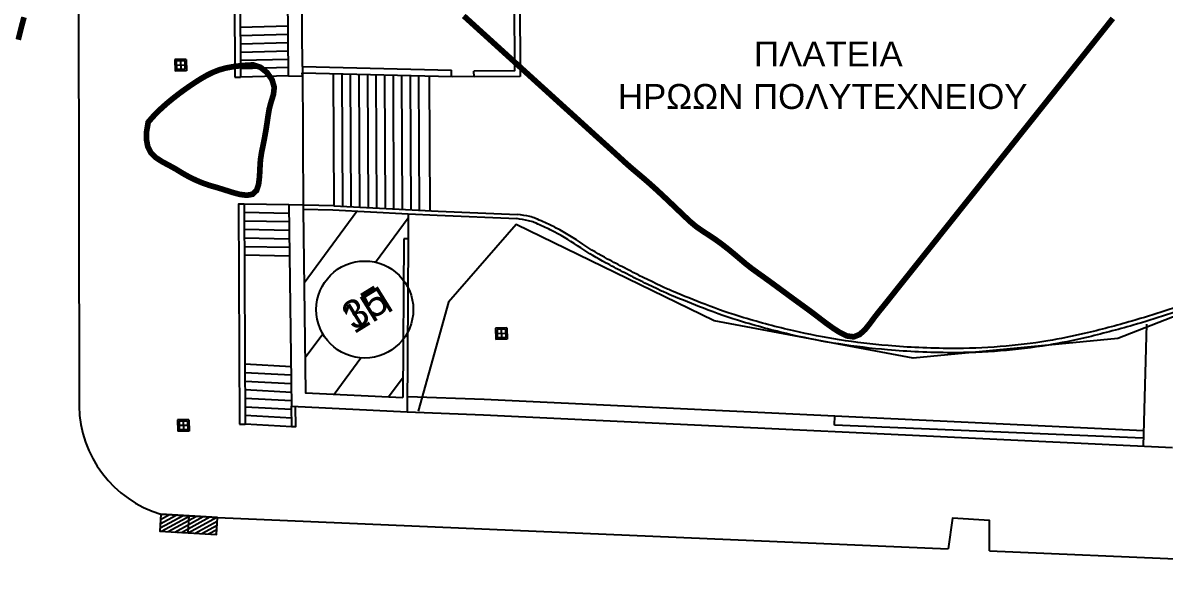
# Model space of a CAD drawing. Header units: millimetres. Extents: x 167 to 1023, y -2 to 136.
# Drawn here: x 796.97 to 817.02, y 18.88 to 28.67 of the extents above; entities that cross this region are included whole.
import ezdxf
from ezdxf.enums import TextEntityAlignment as Align

# ---------------------------------------------------------------- set-up
doc = ezdxf.new("R2010")
doc.units = ezdxf.units.MM
for name, color, linetype in [('CG_DIAF', 252, 'Continuous'), ('CG_FREATIO', 252, 'Continuous'), ('CG_KG', 252, 'KG'), ('CG_KR', 252, 'Continuous'), ('CG_KT', 252, 'Continuous'), ('CG_KTISMATA_TXT', 252, 'Continuous'), ('CG_MD', 252, 'Continuous'), ('CG_SK', 252, 'Continuous'), ('CG_USER', 252, 'Continuous'), ('HATCH DIAKINDYNEYSHS', 112, 'Continuous'), ('ΚΤΗΡΙΑ', 7, 'Continuous')]:
    doc.layers.add(name, color=color, linetype=linetype)
doc.styles.add('ARIAL', font='ARIAL.TTF')
doc.styles.add('KTISMATA', font='win-sim.shx')
doc.linetypes.add('KG', pattern='A,5,-0.5,[114,OrizLt.shx,S=1,R=0,X=0,Y=0.5],-0.5', length=6)

# ---------------------------------------------------------------- blocks, each defined once
blk = doc.blocks.new('FR-FVT')
at = {"layer": 'CG_FREATIO'}
for p, q in [((100047.7297808661, 96581.46544575089), (100049.3297808661, 96581.46544575089)), ((100047.7297808661, 96579.86544575088), (100047.7297808661, 96581.46544575089)), ((100047.9297808661, 96580.06544575088), (100047.9297808661, 96581.26544575088)), ((100047.9297808661, 96581.26544575088), (100049.1297808661, 96581.26544575088)), ((100048.5297808661, 96579.86544575088), (100048.5297808661, 96581.46544575089)), ((100049.1297808661, 96580.06544575088), (100049.1297808661, 96581.26544575088)), ((100049.3297808661, 96579.86544575088), (100049.3297808661, 96581.46544575089)), ((100047.7297808661, 96580.66544575088), (100049.3297808661, 96580.66544575088)), ((100047.7297808661, 96579.86544575088), (100049.3297808661, 96579.86544575088)), ((100047.9297808661, 96580.06544575088), (100049.1297808661, 96580.06544575088))]:
    blk.add_line(p, q, dxfattribs=at)
at = {"layer": 'CG_USER'}
blk.add_point((100048.5297808661, 96580.66544575088), dxfattribs=at)

msp = doc.modelspace()

# ---------------------------------------------------------------- hatches: boundary and pattern name
at = {"layer": 'CG_DIAF'}
h = msp.add_hatch(dxfattribs=at)
h.set_pattern_fill('ANSI31', color=8, scale=0.4999999999999999, angle=523.5825144081392, style=0)
h.set_pattern_definition([(208.5825144081393, (17826.94446765426, 67477.73036231092), (0.02990149323745994, -0.05488306389197069), [])])
h.paths.add_polyline_path([(800.3854934390192, 19.98170464443267), (799.3903107739616, 20.037818649416), (799.3734219103299, 19.73829441619766), (800.3686045753884, 19.68218041121456)])
edge = h.paths.add_edge_path(flags=17)
edge.add_line((799.8710132428596, 19.71023741370611), (799.8879021064904, 20.00976164692422))
at = {"layer": 'HATCH DIAKINDYNEYSHS', "ltscale": 15}
h = msp.add_hatch(dxfattribs=at)
h.set_pattern_fill('ANSI31', color=256, scale=0.25, angle=548.5825144081393, style=0)
h.set_pattern_definition([(233.5825144081393, (17826.94446765426, 67477.73036231092), (0.6387406735722583, -0.4712211947954563), [])])
h.paths.add_polyline_path([(803.6547679320893, 24.14521144684788), (803.6586287470509, 24.87400258994823), (803.7336276946626, 24.87360527850903), (803.735958174705, 25.31352100311499), (802.4153239245925, 25.38239961969286), (801.8889721706009, 25.39215161129589), (801.934765523757, 22.17068321825688), (803.643860809786, 22.08631605443672), (803.6492883120673, 23.11084471772567, -0.5416427639638985), (802.2256128158579, 23.22373415865597, -0.9287660017406625)])

# ---------------------------------------------------------------- linework, layer by layer
at = {"color": 1, "ltscale": 0.1, "const_width": 0.1}
for points in [[(796.9864127299988, 28.7664247404529), (796.9511872761977, 28.63517251830233), (796.9178794854424, 28.50306934111238), (796.8848186812938, 28.37084819142835)], [(804.7130656410791, 28.78953880442729), (804.8151147887165, 28.69691273659753), (804.9171639346469, 28.60428666641239), (805.0192130766827, 28.51166059079939), (805.121262212645, 28.41903450669899), (805.2233113464317, 28.32640841947448), (805.3253604942302, 28.233782351898), (805.4274096637018, 28.14115631486372), (805.5294587444841, 28.04853015298242), (805.6315077038616, 27.95590382042421), (805.7335567252157, 27.86327757504152), (805.8356060076239, 27.77065169683753), (805.9376557288288, 27.67802643584416), (806.0397056373877, 27.58540143839802), (806.1417550843871, 27.49277579171864), (806.2438034059378, 27.40014856196505), (806.3458502829626, 27.30751930039257), (806.4478992323147, 27.21489295370536), (806.5499548912385, 27.12227604478328), (806.6520025744685, 27.02964791717584), (806.7540194176408, 26.93697640968496), (806.8560285606536, 26.84429407112013), (806.9580723412255, 26.75166045395751), (807.0601931581014, 26.65913519667599), (807.162404181021, 26.56673682386911), (807.2645936230647, 26.4743080952591), (807.3666163118687, 26.38164481029837), (807.4683278060256, 26.28854379666556), (807.5700884910275, 26.19551197528192), (807.6735446079956, 26.10486426729237), (807.7786488719885, 26.0165200272608), (807.8836110707898, 25.92793504073522), (807.9872258796777, 25.83741724976078), (808.0895826067454, 25.74515534685399), (808.1909244553735, 25.65156159236328), (808.2914952074616, 25.55704686100982), (808.3915633794832, 25.46196279023722), (808.4914309781325, 25.36658081103444), (808.5914023905525, 25.27116665352371), (808.6919954704308, 25.17635295123107), (808.797097777212, 25.08857404204757), (808.9084614212816, 25.01084908361501), (809.0225177883458, 24.93732349882377), (809.1355335546014, 24.86186783702981), (809.2458667376513, 24.78184143869537), (809.3538864051507, 24.69795849266295), (809.4600430256887, 24.61106898141126), (809.5648358518529, 24.52209669585334), (809.6698599900847, 24.43362341221921), (809.7776322574964, 24.34961213082254), (809.8880741160801, 24.2698795184446), (809.9989925057225, 24.190869809224), (810.1093459316744, 24.1109231714285), (810.219283735014, 24.03033719781517), (810.3290051171298, 23.94949143858382), (810.4387098153684, 23.86875949114749), (810.5486141795645, 23.78833044938339), (810.6589539719926, 23.70817780631653), (810.7695227032918, 23.62808291738513), (810.8782188337445, 23.54706134278278), (810.9847786829569, 23.46502341058788), (811.0922495733848, 23.383431000333), (811.2039248264709, 23.30386126771866), (811.3230244553661, 23.22802797950605), (811.4473251286727, 23.16778865585654), (811.5655504169745, 23.15180473635785), (811.6705026918517, 23.19412075422717), (811.7642130062077, 23.27848857230008), (811.8497222826236, 23.38534520882892), (811.9300712605273, 23.49513100324172), (812.0079615869636, 23.59443796725274), (812.0850529701602, 23.68875959069707), (812.1624652982737, 23.78508388421339), (812.2401491655874, 23.88310256011157), (812.3178249307384, 23.98107067934386), (812.3954129086287, 24.07849101317576), (812.4729455655743, 24.17556614855873), (812.5504566073105, 24.27250640715049), (812.627979408252, 24.36952004212974), (812.7055294973052, 24.46670395257586), (812.7830958573322, 24.56398939272565), (812.8606653132356, 24.66129415063317), (812.9382264835358, 24.75854720746354), (813.0157849518919, 24.85578340391309), (813.0933442195364, 24.95302458824646), (813.1709039586904, 25.05026871454076), (813.2484638414207, 25.14751373683741), (813.3260235559956, 25.24475770979386), (813.4035830239545, 25.34200014386276), (813.4811423422161, 25.43924164401021), (813.5587016120644, 25.5364828418323), (813.636260934084, 25.63372436536262), (813.7138203312006, 25.73096635749373), (813.791379723888, 25.82820832168265), (813.8689391082571, 25.92545023437599), (813.9464984900205, 26.02269213072707), (814.0240578740886, 26.11993404132583), (814.1016172609179, 26.21717596919704), (814.1791766493761, 26.31441790711135), (814.2567360382864, 26.41165984801448), (814.3342954265363, 26.5089017849122), (814.411854813924, 26.60614371615331), (814.4894142009844, 26.70338564551723), (814.5669735882602, 26.80062757624971), (814.6445329757144, 26.89786950793284), (814.7220923631257, 26.99511143941906), (814.7996517504907, 27.09235337065608), (814.8772111378157, 27.18959530175509), (814.9547705251653, 27.2868372328093), (815.0323299125212, 27.38407916392559), (815.1098892998834, 27.48132109515284), (815.1874486872621, 27.57856302639691), (815.2650080746216, 27.67580495768895), (815.3425674619975, 27.77304688892325), (815.4201268493525, 27.87028882016322), (815.4976862367148, 27.96753075139047), (815.575245624078, 28.06477268261771), (815.652805011433, 28.16201461385792), (815.7303643988089, 28.25925654509176), (815.8079237861666, 28.3564984763256), (815.8854831735662, 28.45374040751487), (815.9630425609157, 28.55098233875144), (816.0406019482843, 28.64822426998232), (816.1181613356475, 28.74546620120957)], [(799.167865141324, 26.92188202682466), (799.1411741763732, 26.76374933065942), (799.1374033045649, 26.61994572912242), (799.1608289319756, 26.49306519807503), (799.2157274646179, 26.38570171347867), (799.3039843906245, 26.29899897174771), (799.4159465914518, 26.22710159892237), (799.5384846673724, 26.1620455837173), (799.6584685126172, 26.09586648647216), (799.7711979443329, 26.02630511171508), (799.8872031684787, 25.9618837623397), (800.0058260706937, 25.90399487678671), (800.1258490105793, 25.85366304812662), (800.2460543478874, 25.81191286940877), (800.3668346044888, 25.77763244060991), (800.4975693953093, 25.73776338555233), (800.6374731192263, 25.69244440659592), (800.7757421042097, 25.65489895399007), (800.9013554892572, 25.63863415531129), (801.0032924133438, 25.65715713818388), (801.0714711246537, 25.72275155544769), (801.1081987091202, 25.83156083954343), (801.1245343521377, 25.96832615763076), (801.1317213545608, 26.11754881061499), (801.1410030172337, 26.26373009937895), (801.1613741366864, 26.39461949699937), (801.1873084245781, 26.51889637889751), (801.2123535813098, 26.64530253447053), (801.2354794271996, 26.77335564578782), (801.2559309961434, 26.90210541033109), (801.273947754753, 27.0306176703272), (801.2957431984314, 27.1580552577547), (801.329561948839, 27.28364019433995), (801.3690855620653, 27.40837470484955), (801.3833509108117, 27.53627273648742), (801.3442317339131, 27.66914302614093), (801.2572910510744, 27.79267838929438), (801.141474301865, 27.88616990132952), (801.0157608874315, 27.92889239200865), (800.8932955999735, 27.92293585332929), (800.7711739745355, 27.91162487075933), (800.6500573517769, 27.8960769357456), (800.5311563523628, 27.87359158510155), (800.4156815470287, 27.84146849309757), (800.3044745935276, 27.79802194911456), (800.1971219913867, 27.74501828280852), (800.0929435439239, 27.68495731416276), (799.99125905437, 27.62033886313127), (799.8914618830931, 27.55336444310835), (799.7933869590943, 27.48444481000904), (799.6970332252904, 27.4133255704857), (799.6023998966612, 27.33975122784197), (799.5095214762359, 27.26345464183684), (799.4188676222411, 27.18402509149398), (799.3312010492273, 27.1009551607098), (799.2472899401591, 27.01373562927749), (799.167865141324, 26.92188202682466)]]:
    msp.add_lwpolyline(points, dxfattribs=at)
at = {"layer": 'CG_DIAF', "color": 8}
msp.add_line((799.8710132428596, 19.71023741370611), (799.8879021064904, 20.00976164692422), dxfattribs=at)
msp.add_lwpolyline([(800.3854934390192, 19.98170464443267), (799.3903107739616, 20.037818649416), (799.3734219103299, 19.73829441619766), (800.3686045753884, 19.68218041121456)], close=True, dxfattribs=at)
msp.add_point((799.8794576746577, 19.85999953031471), dxfattribs=at)
at = {"layer": 'CG_KG', "color": 8}
for points in [[(820.6797986945712, 41.24571600055644), (820.6215260504068, 38.1933410565229), (820.7496328215311, 32.74003005262959), (821.0661712587089, 30.89342162965788), (821.045843081868, 24.47725117796215), (820.049160024174, 24.49337980176294), (819.0585287798904, 24.23608087472796), (816.2063403999409, 23.12114782952396), (812.6099125803621, 22.77653219066217), (809.1110218377389, 23.43594220814741), (805.6321872184362, 25.12663043829382), (804.4452442962829, 23.76024597573011), (803.909632945898, 21.84737301043917)], [(801.879800085173, 27.89928261402012), (801.8889721706046, 25.39215161128952)]]:
    msp.add_lwpolyline(points, dxfattribs=at)
at = {"layer": 'CG_KR', "color": 8}
for p, q in [((801.6338444387738, 27.73621653383695), (801.5602257776563, 38.56168276093256)), ((797.9362088989228, 34.82739579865544), (797.9526045951652, 21.93239276378851)), ((805.6876534406356, 31.52012071535084), (805.7045627964135, 27.7240684546238)), ((801.6338444387738, 27.73621653383695), (801.8769265620767, 27.73042480379074)), ((801.8765224869176, 27.78984318934265), (804.5082609793471, 27.72713878851475)), ((801.8769265620767, 27.73042480379074), (801.8765224869176, 27.78984318934265)), ((805.7045627964135, 27.7240684546238), (804.8934955087807, 27.71993242430783)), ((801.6378356643627, 25.4703257001883), (801.6881252885714, 21.93255386715411)), ((802.431059236199, 25.45562923603659), (801.6378356643627, 25.4703257001883)), ((802.431059236199, 25.45562923603659), (804.261333544061, 25.36016998068264)), ((804.261333544061, 25.36016998068264), (805.6597053849491, 25.30181295068125)), ((803.7336276946689, 24.87360527851244), (803.7175165980016, 21.83237572586079)), ((816.7078676607543, 23.37450026216804), (816.6501053645816, 21.23235871230138)), ((801.6881252885714, 21.93255386715411), (803.7175165980016, 21.83237572586079)), ((805.0716679789293, 22.05681868198683), (816.6575195225068, 21.50731619871856)), ((805.0600040295503, 21.78206275736913), (817.1688132770232, 21.20775704323221)), ((811.2264968040336, 21.6009388171273), (811.2342559584749, 21.76453482306299)), ((816.6539465704318, 21.37481161351745), (811.2264968040336, 21.6009388171273)), ((799.3903107739616, 20.037818649416), (800.3854934390192, 19.98170464443267)), ((800.3854934390192, 19.98170464443267), (813.2241827479638, 19.42562073013134)), ((813.950043573438, 19.39418142044694), (825.8625340344406, 18.87821408412053))]:
    msp.add_line(p, q, dxfattribs=at)
for points in [[(803.735958174705, 25.31352100311499), (804.2444405266579, 25.28700074521423), (805.6433319484631, 25.22862203199877)], [(813.950043573438, 19.39418142044694), (813.9539368277574, 19.92503016147786), (813.2995659227772, 19.96708927127604), (813.2241827479638, 19.42562073013134)]]:
    msp.add_lwpolyline(points, dxfattribs=at)
at = {"layer": 'CG_KR', "color": 8, "flags": 128}
msp.add_lwpolyline([(817.6155805972012, 23.80237954203555, -0.01438120549616984), (816.4545503889221, 23.4297352717321, -0.01260148795209219), (815.6134830733163, 23.20904217874538, -0.01684665747808858), (814.9756499931418, 23.08126053149356, -0.02150279987412998), (814.1402197341295, 22.97965128406933, -0.02096815096548237), (813.2777560712284, 22.94850154616954, -0.00976053485755088), (812.7099199380018, 22.96289878757663, -0.01021165747366838), (812.1681467710832, 22.99832269902519, -0.01713390460085232), (811.3166455139572, 23.10097823586186, -0.01799373849452864), (810.5146700555533, 23.25540306993791, -0.01623084612864625), (809.6330187303129, 23.48868593625564, -0.02052342000227807), (808.9510919036893, 23.72391720057651, -0.004762113394699972), (808.3910638147654, 23.94937744797782, -0.01331141699293549), (808.193730847378, 24.03723605117777, -0.002482862745321705), (807.8909983764524, 24.18364701743501, -0.003726168528725326), (807.6905037060251, 24.28370337782955, -0.003164231389838859), (807.5384690106021, 24.36221114500511, -0.001612988720458728), (807.241706864067, 24.51906271911632, -0.02555529949823728), (806.8059087592637, 24.7806165111496, 0.02385005380225457), (806.3399488838668, 25.06243724102289, 0.01570172352333497), (806.2369097215287, 25.11411337946167, 0.006312707767521537), (805.9752637158199, 25.23121984456149, 0.04706623734431337), (805.8716969137631, 25.26486944485502, 0.02377889110091605), (805.6597053849491, 25.30181295068125)], format="xyb", dxfattribs=at)
at = {"layer": 'CG_KR', "color": 8}
msp.add_lwpolyline([(817.6430099544077, 23.73235047505425, -0.01437134690117506), (816.4756947412325, 23.35766358741141, -0.01261134609288649), (815.6294081239448, 23.13558313645119, -0.01685009794675849), (814.9872418762379, 23.00693798955437, -0.02149935879758117), (814.146888961518, 22.90473589011337, -0.02095650603923527), (813.2790019421982, 22.87337004552266, -0.00977217582882202), (812.7066355795605, 22.88786881597336, -0.01022645329912314), (812.1606811898719, 22.92358234018563, -0.01711910592592174), (811.3041073898685, 23.02687512704226, -0.01799417062933867), (810.4980674164735, 23.18208332875967, -0.01623041380540797), (809.6117290806114, 23.41660718656173, -0.02051554567293253), (808.9259284811187, 23.65316263212928, -0.004769984677335165), (808.3618959430487, 23.8802247026055, -0.01331442772428604), (808.1628702637408, 23.96883838759088, -0.002479852148581881), (807.8581720336906, 24.11620231936824, -0.003725561394223663), (807.6565865995244, 24.21680271819302, -0.003164838520241369), (807.5028542972868, 24.29618686112887, -0.001624785457010182), (807.2049039479507, 24.45367544413004, -0.02564055120205945), (806.7679709214954, 24.71603971067672, 0.02413943117268638), (806.3047398377103, 24.99608954390071, 0.0155094608505179), (806.2042544379801, 25.04643658415391, 0.00628230026059264), (805.9510519018222, 25.15978243818101, 0.04709671071331138), (805.8498984360285, 25.19265472912814, 0.02385125939792229), (805.6433319484631, 25.22862203199877)], format="xyb", dxfattribs=at)
msp.add_arc((799.9765117512052, 21.97545191741476), 2.024365151591279, 181.2187988132075, 253.167621276766, dxfattribs=at)
at = {"layer": 'CG_KT', "color": 8}
for p, q in [((801.879800085173, 27.89928261402012), (801.7898262954404, 38.30764143455183)), ((801.879800085173, 27.89928261402012), (804.499044471936, 27.83687590059564)), ((804.496436563094, 27.72742051974767), (804.499044471936, 27.83687590059564)), ((804.8934955087807, 27.71993242430783), (804.496436563094, 27.72742051974767)), ((804.8934955087807, 27.71993242430783), (804.8929855663173, 27.8199311240957)), ((803.735958174705, 25.31352100311499), (803.7336276946689, 24.87360527851244)), ((803.7336276946689, 24.87360527851244), (803.6586287470536, 24.87400258995801))]:
    msp.add_line(p, q, dxfattribs=at)
for points in [[(805.5876544327302, 31.51967527395543), (805.6041186356406, 27.82355754076927), (804.8929855663173, 27.8199311240957)], [(801.8889721706046, 25.39215161128952), (802.4153239247871, 25.38239961959236), (803.735958174705, 25.31352100311499)], [(801.8889721706046, 25.39215161128952), (801.9347655237443, 22.17068321825006), (803.643860809786, 22.08631605443672)], [(803.6586287470536, 24.87400258995801), (803.643860809786, 22.08631605443672)]]:
    msp.add_lwpolyline(points, dxfattribs=at)
at = {"layer": 'CG_MD', "color": 8}
for p, q in [((800.6651235830677, 31.71160934028141), (800.6914743657753, 27.71310107206993)), ((800.7651226793378, 31.71207598469884), (800.791472194338, 27.71376007309316)), ((800.6914743657753, 27.71310107206993), (800.791472194338, 27.71376007309316)), ((800.8546454071084, 25.48483627192756), (800.8735968964002, 21.61872375448995)), ((803.7278156588209, 22.10718280245503), (805.0716679789293, 22.05681868198683)), ((803.7175165980016, 21.83237572586079), (805.0600040295503, 21.78206275736913)), ((800.7735980978359, 21.61823356540428), (800.8735968964002, 21.61872375448995))]:
    msp.add_line(p, q, dxfattribs=at)
at = {"layer": 'CG_MD', "color": 8, "flags": 128}
msp.add_lwpolyline([(800.8546454071084, 25.48483627192756), (800.7546466085414, 25.48434608283212), (800.7735980978359, 21.61823356540428)], dxfattribs=at)
msp.add_lwpolyline([(801.7509186616344, 21.92945415771253), (801.7546238779632, 21.57079843794229), (801.6918261142409, 21.57432313400516), (801.6881252886478, 21.93255386719595)], close=True, dxfattribs=at)
at = {"layer": 'CG_SK', "color": 8}
for p, q in [((801.6279269683155, 28.60636787358514), (800.7857377314167, 28.58391629156533)), ((801.6289132133898, 28.46134265029916), (800.7866934752419, 28.4388902551613)), ((801.6298994584658, 28.31631742700658), (800.787649219058, 28.29386421874453)), ((801.6308857035465, 28.17129220370809), (800.7886049628805, 28.14883818233095)), ((801.6318719486162, 28.02626698042825), (800.7895607066994, 28.00381214592373)), ((801.6328581936968, 27.8812417571293), (800.7905164505219, 27.85878610951015)), ((801.6338444387738, 27.73621653383695), (800.791472194338, 27.71376007309316)), ((802.4200878694892, 27.77689207671612), (802.431059236199, 25.45562923603659)), ((802.5701064391023, 27.77331770009475), (802.5810978980044, 25.44780386316499)), ((802.7201250087192, 27.76974332348338), (802.7311365597889, 25.43997849027294)), ((802.8701435783287, 27.7661689468686), (802.8811752215906, 25.43215311740771)), ((803.0201621479418, 27.76259457026337), (803.0312138833879, 25.42432774452247)), ((803.1701807175623, 27.75902019364587), (803.1812525451942, 25.41650237165088)), ((803.3201992871791, 27.75544581703427), (803.3312912069905, 25.40867699876587)), ((803.4702178567886, 27.75187144041949), (803.4813298687777, 25.40085162588359)), ((803.6202364264, 27.74829706380449), (803.6313685305877, 25.39302625300586)), ((803.7702549960259, 27.74472268719016), (803.7814071923813, 25.38520088012721)), ((803.9202735656363, 27.74114831057516), (803.9314458541767, 25.37737550725835)), ((804.1072748795568, 27.73669277468427), (804.1184722134358, 25.36762101476295)), ((801.6378356643627, 25.4703257001883), (800.8546454071084, 25.48483627192756)), ((801.6399688504907, 25.32026043457306), (800.8553808925544, 25.33479690223832)), ((801.6421020366315, 25.17019516898056), (800.8561163780096, 25.18475753254567)), ((801.6442352227505, 25.02012990336827), (800.8568518634593, 25.03471816286621)), ((801.6463684088922, 24.87006463775963), (800.8575873489071, 24.88467879320289)), ((801.6485015950248, 24.71999937213756), (800.8583228343696, 24.73463942351366)), ((801.6506347811564, 24.56993410653187), (800.8590583198111, 24.58460005383078)), ((801.6782593255857, 22.62660411110794), (800.8684409052066, 22.67054832573847)), ((801.6803963694465, 22.4762674623834), (800.8691774753797, 22.52028767269978)), ((801.6825334133036, 22.32593081364887), (800.8699140455492, 22.37002701966746)), ((801.6846704571553, 22.17559416491115), (800.8706506157132, 22.2197663666315)), ((801.6868075010234, 22.02525751619025), (800.8713871858927, 22.06950571359668)), ((801.6887205605735, 21.87493302180694), (800.8721237560558, 21.91924506057687)), ((801.6902733374072, 21.72462807790605), (800.8728603262325, 21.76898440753205)), ((801.6918261142409, 21.57432313400516), (800.8735968964002, 21.61872375448995))]:
    msp.add_line(p, q, dxfattribs=at)
at = {"layer": 'ΚΤΗΡΙΑ'}
msp.add_circle((802.9742692449499, 23.63161855074661, 24.6905), 0.8525585763636626, dxfattribs=at)

# ---------------------------------------------------------------- block references
at = {"layer": 'CG_FREATIO', "color": 8, "xscale": 0.1250000000027373, "yscale": 0.125, "zscale": 0.125, "rotation": 181.0607288384237}
for p in [(13080.17146975165, 12329.95133964051), (13085.80773759266, 12325.23778000278), (13080.21997156734, 12323.62327036656)]:
    msp.add_blockref('FR-FVT', p, dxfattribs=at)

# ---------------------------------------------------------------- texts
at = {"layer": 'CG_DIAF', "color": 8, "style": 'ARIAL'}
for s, p in [('ΠΛΑΤΕΙΑ', (809.8117304779407, 27.90201098510794)), ('ΗΡΩΩΝ ΠΟΛΥΤΕΧΝΕΙΟΥ', (807.4223905082222, 27.15569438455451))]:
    msp.add_text(s, height=0.4374999999999998, rotation=359.9938398921678, dxfattribs=at).set_placement(p)
at = {"layer": 'CG_KTISMATA_TXT', "color": 8, "style": 'KTISMATA'}
msp.add_text('1Π', height=0.4999999999999999, rotation=31.73039675926115, dxfattribs=at).set_placement((803.0170343141758, 23.62997549609484), align=Align.MIDDLE_CENTER)
at = {"layer": 'ΚΤΗΡΙΑ', "insert": (802.5134074679145, 23.67483587204383, 24.6905), "char_height": 0.4999999999999999, "width": 1.354174632375361, "attachment_point": 1, "rotation": 31.540757627014855, "style": 'ARIAL'}
msp.add_mtext('{\\fArial|b0|i0|c161|p34;35}', dxfattribs=at)

doc.saveas('drawing.dxf')
